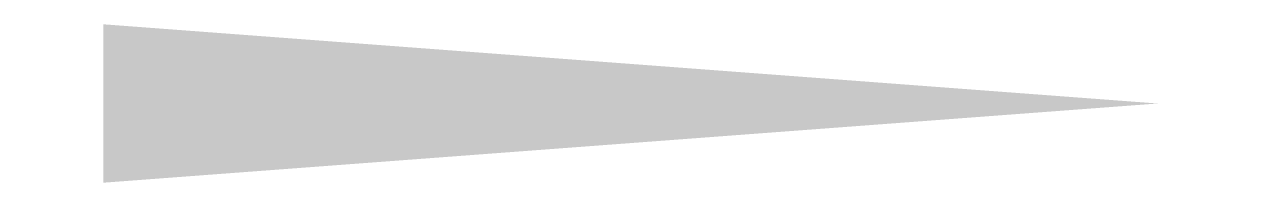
# Model space of a CAD drawing. Extents: x -0.8 to 10.8, y -0.8 to 0.8.
import ezdxf

# ---------------------------------------------------------------- set-up
doc = ezdxf.new("R2010")
doc.units = 0
doc.header["$LTSCALE"] = 5
doc.header["$MEASUREMENT"] = 0
doc.layers.get('0').update_dxf_attribs({"linetype": 'CONTINUOUS'})

msp = doc.modelspace()

# ---------------------------------------------------------------- linework, layer by layer
msp.add_lwpolyline([(0, 0, 1.5, 0, 0), (10, 0, 0, 0, 0)], format="xyseb")

doc.saveas('drawing.dxf')
